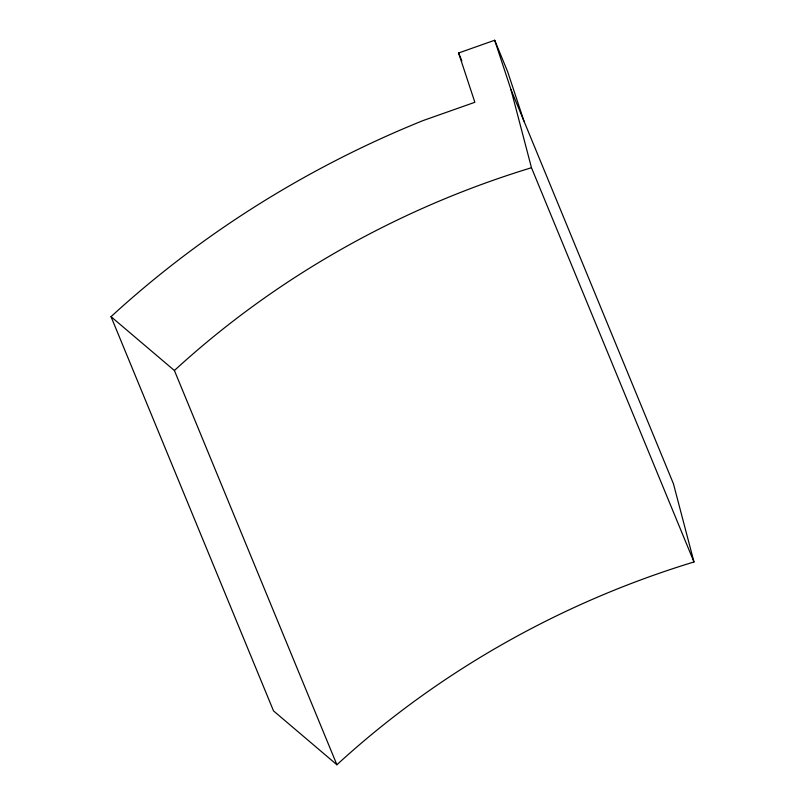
<?xml version="1.0" encoding="UTF-8"?>
<svg xmlns="http://www.w3.org/2000/svg" width="805" height="805" viewBox="0 0 805 805"><rect width="100%" height="100%" fill="white"/><g stroke="black" fill="none" stroke-linecap="round" stroke-linejoin="round"><path stroke-width="1.21" d="M494.693 40.25L510.954 89.546L673.443 483.785L693.98 561.971A795.793 671.913 -22.4 0 0 336.903 764.75L273.519 710.896L111.02 316.667A891.296 752.544 -22.4 0 1 423.028 120.589L474.859 102.285L458.598 52.989L494.693 40.25L507.683 71.786L523.954 121.082M111.02 316.667L174.403 370.511L336.903 764.75M510.954 89.546L531.481 167.732L693.98 561.971M458.598 52.989L461.849 60.878M174.403 370.511A795.793 671.913 -22.4 0 1 531.481 167.732"/></g></svg>
